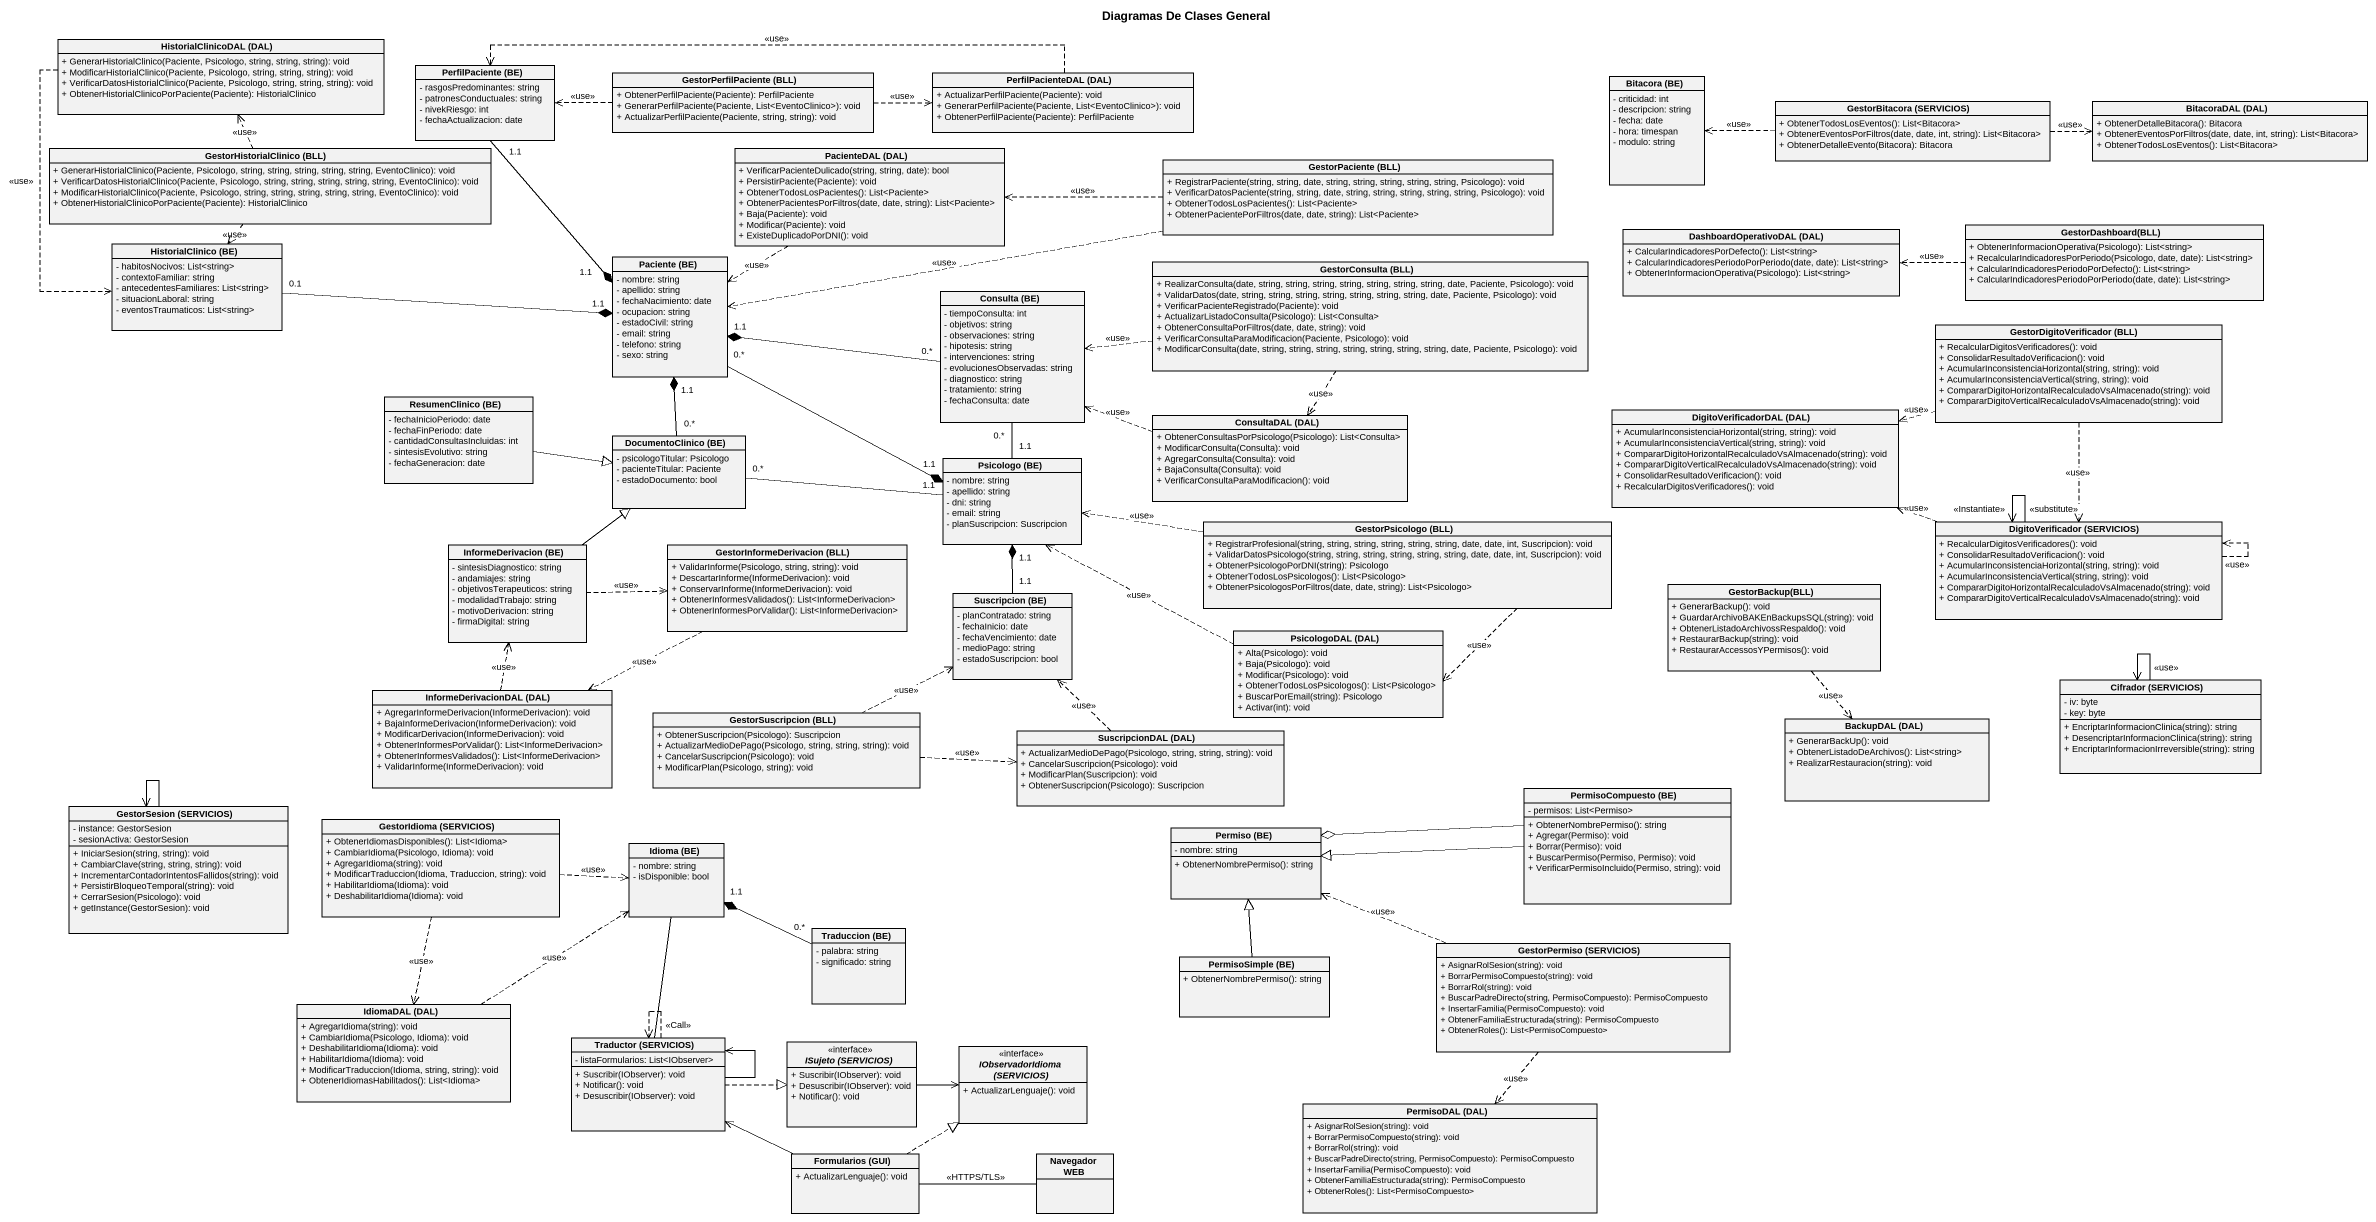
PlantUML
@startuml
title Diagramas De Clases General
hide circle
hide empty members
skinparam classAttributeIconSize 0
class "HistorialClinicoDAL (DAL)" as HistorialClinicoDAL_DAL {
  + GenerarHistorialClinico(Paciente, Psicologo, string, string, string): void
  + ModificarHistorialClinico(Paciente, Psicologo, string, string, string): void
  + VerificarDatosHistorialClinico(Paciente, Psicologo, string, string, string): void
  + ObtenerHistorialClinicoPorPaciente(Paciente): HistorialClinico
}
class "PerfilPaciente (BE)" as PerfilPaciente_BE {
  - rasgosPredominantes: string
  - patronesConductuales: string
  - nivekRiesgo: int
  - fechaActualizacion: date
}
class "GestorPerfilPaciente (BLL)" as GestorPerfilPaciente_BLL {
  + ObtenerPerfilPaciente(Paciente): PerfilPaciente
  + GenerarPerfilPaciente(Paciente, List<EventoClinico>): void
  + ActualizarPerfilPaciente(Paciente, string, string): void
}
class "PerfilPacienteDAL (DAL)" as PerfilPacienteDAL_DAL {
  + ActualizarPerfilPaciente(Paciente): void
  + GenerarPerfilPaciente(Paciente, List<EventoClinico>): void
  + ObtenerPerfilPaciente(Paciente): PerfilPaciente
}
class "Bitacora (BE)" as Bitacora_BE {
  - criticidad: int
  - descripcion: string
  - fecha: date
  - hora: timespan
  - modulo: string
}
class "GestorBitacora (SERVICIOS)" as GestorBitacora_SERVICIOS {
  + ObtenerTodosLosEventos(): List<Bitacora>
  + ObtenerEventosPorFiltros(date, date, int, string): List<Bitacora>
  + ObtenerDetalleEvento(Bitacora): Bitacora
}
class "BitacoraDAL (DAL)" as BitacoraDAL_DAL {
  + ObtenerDetalleBitacora(): Bitacora
  + ObtenerEventosPorFiltros(date, date, int, string): List<Bitacora>
  + ObtenerTodosLosEventos(): List<Bitacora>
}
class "GestorHistorialClinico (BLL)" as GestorHistorialClinico_BLL {
  + GenerarHistorialClinico(Paciente, Psicologo, string, string, string, string, string, EventoClinico): void
  + VerificarDatosHistorialClinico(Paciente, Psicologo, string, string, string, string, string, EventoClinico): void
  + ModificarHistorialClinico(Paciente, Psicologo, string, string, string, string, string, EventoClinico): void
  + ObtenerHistorialClinicoPorPaciente(Paciente): HistorialClinico
}
class "PacienteDAL (DAL)" as PacienteDAL_DAL {
  + VerificarPacienteDulicado(string, string, date): bool
  + PersistirPaciente(Paciente): void
  + ObtenerTodosLosPacientes(): List<Paciente>
  + ObtenerPacientesPorFiltros(date, date, string): List<Paciente>
  + Baja(Paciente): void
  + Modificar(Paciente): void
  + ExisteDuplicadoPorDNI(): void
}
class "GestorPaciente (BLL)" as GestorPaciente_BLL {
  + RegistrarPaciente(string, string, date, string, string, string, string, string, Psicologo): void
  + VerificarDatosPaciente(string, string, date, string, string, string, string, string, Psicologo): void
  + ObtenerTodosLosPacientes(): List<Paciente>
  + ObtenerPacientePorFiltros(date, date, string): List<Paciente>
}
class "HistorialClinico (BE)" as HistorialClinico_BE {
  - habitosNocivos: List<string>
  - contextoFamiliar: string
  - antecedentesFamiliares: List<string>
  - situacionLaboral: string
  - eventosTraumaticos: List<string>
}
class "DashboardOperativoDAL (DAL)" as DashboardOperativoDAL_DAL {
  + CalcularIndicadoresPorDefecto(): List<string>
  + CalcularIndicadoresPeriodoPorPeriodo(date, date): List<string>
  + ObtenerInformacionOperativa(Psicologo): List<string>
}
class "GestorDashboard(BLL)" as GestorDashboard_BLL {
  + ObtenerInformacionOperativa(Psicologo): List<string>
  + RecalcularIndicadoresPorPeriodo(Psicologo, date, date): List<string>
  + CalcularIndicadoresPeriodoPorDefecto(): List<string>
  + CalcularIndicadoresPeriodoPorPeriodo(date, date): List<string>
}
class "Paciente (BE)" as Paciente_BE {
  - nombre: string
  - apellido: string
  - fechaNacimiento: date
  - ocupacion: string
  - estadoCivil: string
  - email: string
  - telefono: string
  - sexo: string
}
class "GestorConsulta (BLL)" as GestorConsulta_BLL {
  + RealizarConsulta(date, string, string, string, string, string, string, string, date, Paciente, Psicologo): void
  + ValidarDatos(date, string, string, string, string, string, string, string, date, Paciente, Psicologo): void
  + VerificarPacienteRegistrado(Paciente): void
  + ActualizarListadoConsulta(Psicologo): List<Consulta>
  + ObtenerConsultaPorFiltros(date, date, string): void
  + VerificarConsultaParaModificacion(Paciente, Psicologo): void
  + ModificarConsulta(date, string, string, string, string, string, string, string, date, Paciente, Psicologo): void
}
class "Consulta (BE)" as Consulta_BE {
  - tiempoConsulta: int
  - objetivos: string
  - observaciones: string
  - hipotesis: string
  - intervenciones: string
  - evolucionesObservadas: string
  - diagnostico: string
  - tratamiento: string
  - fechaConsulta: date
}
class "GestorDigitoVerificador (BLL)" as GestorDigitoVerificador_BLL {
  + RecalcularDigitosVerificadores(): void
  + ConsolidarResultadoVerificacion(): void
  + AcumularInconsistenciaHorizontal(string, string): void
  + AcumularInconsistenciaVertical(string, string): void
  + CompararDigitoHorizontalRecalculadoVsAlmacenado(string): void
  + CompararDigitoVerticalRecalculadoVsAlmacenado(string): void
}
class "ResumenClinico (BE)" as ResumenClinico_BE {
  - fechaInicioPeriodo: date
  - fechaFinPeriodo: date
  - cantidadConsultasIncluidas: int
  - sintesisEvolutivo: string
  - fechaGeneracion: date
}
class "DocumentoClinico (BE)" as DocumentoClinico_BE {
  - psicologoTitular: Psicologo
  - pacienteTitular: Paciente
  - estadoDocumento: bool
}
class "ConsultaDAL (DAL)" as ConsultaDAL_DAL {
  + ObtenerConsultasPorPsicologo(Psicologo): List<Consulta>
  + ModificarConsulta(Consulta): void
  + AgregarConsulta(Consulta): void
  + BajaConsulta(Consulta): void
  + VerificarConsultaParaModificacion(): void
}
class "DigitoVerificadorDAL (DAL)" as DigitoVerificadorDAL_DAL {
  + AcumularInconsistenciaHorizontal(string, string): void
  + AcumularInconsistenciaVertical(string, string): void
  + CompararDigitoHorizontalRecalculadoVsAlmacenado(string): void
  + CompararDigitoVerticalRecalculadoVsAlmacenado(string): void
  + ConsolidarResultadoVerificacion(): void
  + RecalcularDigitosVerificadores(): void
}
class "Psicologo (BE)" as Psicologo_BE {
  - nombre: string
  - apellido: string
  - dni: string
  - email: string
  - planSuscripcion: Suscripcion
}
class "InformeDerivacion (BE)" as InformeDerivacion_BE {
  - sintesisDiagnostico: string
  - andamiajes: string
  - objetivosTerapeuticos: string
  - modalidadTrabajo: string
  - motivoDerivacion: string
  - firmaDigital: string
}
class "GestorInformeDerivacion (BLL)" as GestorInformeDerivacion_BLL {
  + ValidarInforme(Psicologo, string, string): void
  + DescartarInforme(InformeDerivacion): void
  + ConservarInforme(InformeDerivacion): void
  + ObtenerInformesValidados(): List<InformeDerivacion>
  + ObtenerInformesPorValidar(): List<InformeDerivacion>
}
class "GestorPsicologo (BLL)" as GestorPsicologo_BLL {
  + RegistrarProfesional(string, string, string, string, string, string, date, date, int, Suscripcion): void
  + ValidarDatosPsicologo(string, string, string, string, string, string, date, date, int, Suscripcion): void
  + ObtenerPsicologoPorDNI(string): Psicologo
  + ObtenerTodosLosPsicologos(): List<Psicologo>
  + ObtenerPsicologosPorFiltros(date, date, string): List<Psicologo>
}
class "DigitoVerificador (SERVICIOS)" as DigitoVerificador_SERVICIOS {
  + RecalcularDigitosVerificadores(): void
  + ConsolidarResultadoVerificacion(): void
  + AcumularInconsistenciaHorizontal(string, string): void
  + AcumularInconsistenciaVertical(string, string): void
  + CompararDigitoHorizontalRecalculadoVsAlmacenado(string): void
  + CompararDigitoVerticalRecalculadoVsAlmacenado(string): void
}
class "Suscripcion (BE)" as Suscripcion_BE {
  - planContratado: string
  - fechaInicio: date
  - fechaVencimiento: date
  - medioPago: string
  - estadoSuscripcion: bool
}
class "GestorBackup(BLL)" as GestorBackup_BLL {
  + GenerarBackup(): void
  + GuardarArchivoBAKEnBackupsSQL(string): void
  + ObtenerListadoArchivossRespaldo(): void
  + RestaurarBackup(string): void
  + RestaurarAccessosYPermisos(): void
}
class "PsicologoDAL (DAL)" as PsicologoDAL_DAL {
  + Alta(Psicologo): void
  + Baja(Psicologo): void
  + Modificar(Psicologo): void
  + ObtenerTodosLosPsicologos(): List<Psicologo>
  + BuscarPorEmail(string): Psicologo
  + Activar(int): void
}
class "InformeDerivacionDAL (DAL)" as InformeDerivacionDAL_DAL {
  + AgregarInformeDerivacion(InformeDerivacion): void
  + BajaInformeDerivacion(InformeDerivacion): void
  + ModificarDerivacion(InformeDerivacion): void
  + ObtenerInformesPorValidar(): List<InformeDerivacion>
  + ObtenerInformesValidados(): List<InformeDerivacion>
  + ValidarInforme(InformeDerivacion): void
}
class "Cifrador (SERVICIOS)" as Cifrador_SERVICIOS {
  - iv: byte
  - key: byte
  + EncriptarInformacionClinica(string): string
  + DesencriptarInformacionClinica(string): string
  + EncriptarInformacionIrreversible(string): string
}
class "GestorSuscripcion (BLL)" as GestorSuscripcion_BLL {
  + ObtenerSuscripcion(Psicologo): Suscripcion
  + ActualizarMedioDePago(Psicologo, string, string, string): void
  + CancelarSuscripcion(Psicologo): void
  + ModificarPlan(Psicologo, string): void
}
class "SuscripcionDAL (DAL)" as SuscripcionDAL_DAL {
  + ActualizarMedioDePago(Psicologo, string, string, string): void
  + CancelarSuscripcion(Psicologo): void
  + ModificarPlan(Suscripcion): void
  + ObtenerSuscripcion(Psicologo): Suscripcion
}
class "BackupDAL (DAL)" as BackupDAL_DAL {
  + GenerarBackUp(): void
  + ObtenerListadoDeArchivos(): List<string>
  + RealizarRestauracion(string): void
}
class "PermisoCompuesto (BE)" as PermisoCompuesto_BE {
  - permisos: List<Permiso>
  + ObtenerNombrePermiso(): string
  + Agregar(Permiso): void
  + Borrar(Permiso): void
  + BuscarPermiso(Permiso, Permiso): void
  + VerificarPermisoIncluido(Permiso, string): void
}
class "GestorSesion (SERVICIOS)" as GestorSesion_SERVICIOS {
  - instance: GestorSesion
  - sesionActiva: GestorSesion
  + IniciarSesion(string, string): void
  + CambiarClave(string, string, string): void
  + IncrementarContadorIntentosFallidos(string): void
  + PersistirBloqueoTemporal(string): void
  + CerrarSesion(Psicologo): void
  + getInstance(GestorSesion): void
}
class "GestorIdioma (SERVICIOS)" as GestorIdioma_SERVICIOS {
  + ObtenerIdiomasDisponibles(): List<Idioma>
  + CambiarIdioma(Psicologo, Idioma): void
  + AgregarIdioma(string): void
  + ModificarTraduccion(Idioma, Traduccion, string): void
  + HabilitarIdioma(Idioma): void
  + DeshabilitarIdioma(Idioma): void
}
class "Permiso (BE)" as Permiso_BE {
  - nombre: string
  + ObtenerNombrePermiso(): string
}
class "Idioma (BE)" as Idioma_BE {
  - nombre: string
  - isDisponible: bool
}
class "Traduccion (BE)" as Traduccion_BE {
  - palabra: string
  - significado: string
}
class "GestorPermiso (SERVICIOS)" as GestorPermiso_SERVICIOS {
  + AsignarRolSesion(string): void
  + BorrarPermisoCompuesto(string): void
  + BorrarRol(string): void
  + BuscarPadreDirecto(string, PermisoCompuesto): PermisoCompuesto
  + InsertarFamilia(PermisoCompuesto): void
  + ObtenerFamiliaEstructurada(string): PermisoCompuesto
  + ObtenerRoles(): List<PermisoCompuesto>
}
class "PermisoSimple (BE)" as PermisoSimple_BE {
  + ObtenerNombrePermiso(): string
}
class "IdiomaDAL (DAL)" as IdiomaDAL_DAL {
  + AgregarIdioma(string): void
  + CambiarIdioma(Psicologo, Idioma): void
  + DeshabilitarIdioma(Idioma): void
  + HabilitarIdioma(Idioma): void
  + ModificarTraduccion(Idioma, string, string): void
  + ObtenerIdiomasHabilitados(): List<Idioma>
}
class "Traductor (SERVICIOS)" as Traductor_SERVICIOS {
  - listaFormularios: List<IObserver>
  + Suscribir(IObserver): void
  + Notificar(): void
  + Desuscribir(IObserver): void
}
interface "ISujeto (SERVICIOS)" as ISujeto_SERVICIOS {
  + Suscribir(IObserver): void
  + Desuscribir(IObserver): void
  + Notificar(): void
}
interface "IObservadorIdioma (SERVICIOS)" as IObservadorIdioma_SERVICIOS {
  + ActualizarLenguaje(): void
}
class "PermisoDAL (DAL)" as PermisoDAL_DAL {
  + AsignarRolSesion(string): void
  + BorrarPermisoCompuesto(string): void
  + BorrarRol(string): void
  + BuscarPadreDirecto(string, PermisoCompuesto): PermisoCompuesto
  + InsertarFamilia(PermisoCompuesto): void
  + ObtenerFamiliaEstructurada(string): PermisoCompuesto
  + ObtenerRoles(): List<PermisoCompuesto>
}
class "Formularios (GUI)" as Formularios_GUI {
  + ActualizarLenguaje(): void
}
class "Navegador WEB" as Navegador_WEB
HistorialClinicoDAL_DAL ..> HistorialClinico_BE : <<use>>
PerfilPaciente_BE "1.1" --* "1.1" Paciente_BE
GestorPerfilPaciente_BLL .left.> PerfilPaciente_BE : <<use>>
GestorPerfilPaciente_BLL .right.> PerfilPacienteDAL_DAL : <<use>>
PerfilPacienteDAL_DAL .left.> PerfilPaciente_BE : <<use>>
GestorBitacora_SERVICIOS .left.> Bitacora_BE : <<use>>
GestorBitacora_SERVICIOS .right.> BitacoraDAL_DAL : <<use>>
GestorHistorialClinico_BLL .up.> HistorialClinicoDAL_DAL : <<use>>
GestorHistorialClinico_BLL ..> HistorialClinico_BE : <<use>>
PacienteDAL_DAL .left.> Paciente_BE : <<use>>
GestorPaciente_BLL .left.> PacienteDAL_DAL : <<use>>
GestorPaciente_BLL .left.> Paciente_BE : <<use>>
HistorialClinico_BE "0.1" -right-* "1.1" Paciente_BE
GestorDashboard_BLL .left.> DashboardOperativoDAL_DAL : <<use>>
Paciente_BE "0.*" -right-* "1.1" Psicologo_BE
GestorConsulta_BLL .left.> Consulta_BE : <<use>>
GestorConsulta_BLL ..> ConsultaDAL_DAL : <<use>>
Consulta_BE "0.*" -left-* "1.1" Paciente_BE
GestorDigitoVerificador_BLL .left.> DigitoVerificadorDAL_DAL : <<use>>
GestorDigitoVerificador_BLL ..> DigitoVerificador_SERVICIOS : <<use>>
ResumenClinico_BE -right-|> DocumentoClinico_BE
DocumentoClinico_BE "0.*" -up-* "1.1" Paciente_BE
ConsultaDAL_DAL .left.> Consulta_BE : <<use>>
Psicologo_BE "1.1" -up- "0.*" Consulta_BE
Psicologo_BE "1.1" -left- "0.*" DocumentoClinico_BE
InformeDerivacion_BE -up-|> DocumentoClinico_BE
InformeDerivacion_BE .right.> GestorInformeDerivacion_BLL : <<use>>
GestorInformeDerivacion_BLL .left.> InformeDerivacionDAL_DAL : <<use>>
GestorPsicologo_BLL .left.> Psicologo_BE : <<use>>
GestorPsicologo_BLL ..> PsicologoDAL_DAL : <<use>>
DigitoVerificador_SERVICIOS .left.> DigitoVerificadorDAL_DAL : <<use>>
DigitoVerificador_SERVICIOS -- DigitoVerificador_SERVICIOS
DigitoVerificador_SERVICIOS ..> DigitoVerificador_SERVICIOS : <<Instantiate>>
DigitoVerificador_SERVICIOS ..> DigitoVerificador_SERVICIOS : <<substitute>>
DigitoVerificador_SERVICIOS ..> DigitoVerificador_SERVICIOS
DigitoVerificador_SERVICIOS ..> DigitoVerificador_SERVICIOS : <<use>>
Suscripcion_BE "1.1" -up-* "1.1" Psicologo_BE
GestorBackup_BLL ..> BackupDAL_DAL : <<use>>
PsicologoDAL_DAL .left.> Psicologo_BE : <<use>>
InformeDerivacionDAL_DAL .up.> InformeDerivacion_BE : <<use>>
Cifrador_SERVICIOS ..> Cifrador_SERVICIOS : <<use>>
Cifrador_SERVICIOS --> Cifrador_SERVICIOS
GestorSuscripcion_BLL .right.> Suscripcion_BE : <<use>>
GestorSuscripcion_BLL .right.> SuscripcionDAL_DAL : <<use>>
SuscripcionDAL_DAL .up.> Suscripcion_BE : <<use>>
PermisoCompuesto_BE -left-|> Permiso_BE
PermisoCompuesto_BE -left-o Permiso_BE
GestorSesion_SERVICIOS --> GestorSesion_SERVICIOS
GestorIdioma_SERVICIOS .right.> Idioma_BE : <<use>>
GestorIdioma_SERVICIOS ..> IdiomaDAL_DAL : <<use>>
Traduccion_BE "0.*" -left-* "1.1" Idioma_BE
GestorPermiso_SERVICIOS .left.> Permiso_BE : <<use>>
GestorPermiso_SERVICIOS ..> PermisoDAL_DAL : <<use>>
PermisoSimple_BE -up-|> Permiso_BE
IdiomaDAL_DAL .up.> Idioma_BE : <<use>>
Traductor_SERVICIOS -up- Idioma_BE
Traductor_SERVICIOS ..> Traductor_SERVICIOS : <<Call>>
Traductor_SERVICIOS --> Traductor_SERVICIOS
Traductor_SERVICIOS .right.|> ISujeto_SERVICIOS
ISujeto_SERVICIOS -right-> IObservadorIdioma_SERVICIOS
Formularios_GUI -left-> Traductor_SERVICIOS
Formularios_GUI .right.|> IObservadorIdioma_SERVICIOS
Formularios_GUI -right- Navegador_WEB : <<HTTPS/TLS>>
@enduml
